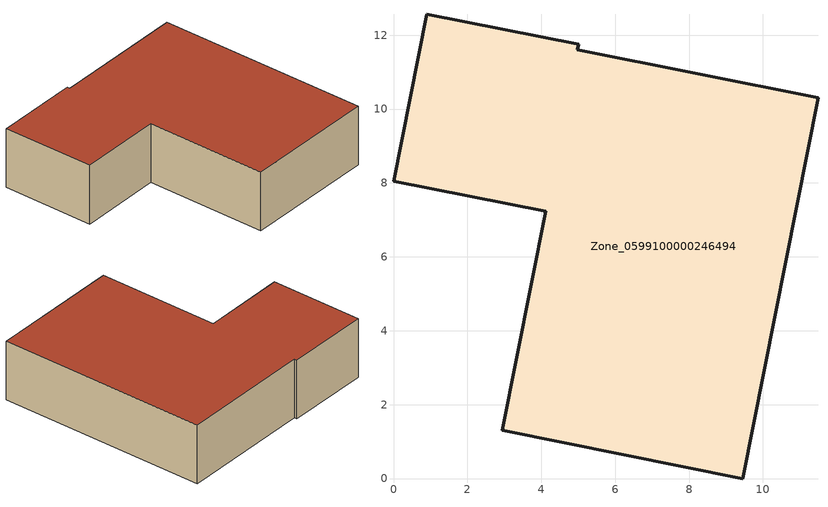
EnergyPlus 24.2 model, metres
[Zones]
Zone_0599100000246494
 floor ground (C_G): 4.12,7.23 0,8.05 0.9,12.56 5.01,11.75 4.98,11.61 11.49,10.31 9.45,0 2.94,1.31 z0
 wall outside (C_F): 5.01,11.75 0.9,12.56 0,8.05 4.12,7.23 2.94,1.31 9.45,0 11.49,10.31 4.98,11.61 5.01,11.75 z0:3
 roof outside (C_R): 2.94,1.31 9.45,0 11.49,10.31 4.98,11.61 5.01,11.75 0.9,12.56 0,8.05 4.12,7.23 z3
[BUILDING]
Pand.0599100000246494: North Axis=0; Terrain=City; Loads Convergence Tolerance Value=0.04; Temperature Convergence Tolerance Value=0.4; Solar Distribution=FullExterior; Maximum Number of Warmup Days=25; Minimum Number of Warmup Days=1
[Site:Location]
Rotterdam.The.Hague.AP_ZH_NLD Design_Conditions: Latitude=51.96; Longitude=4.45; Time Zone=1; Elevation=-4.5
[SITE:GROUNDTEMPERATURE:BUILDINGSURFACE]
18, 18, 18, 18, 18, 18, 18, 18, 18, 18, 18, 18
[MATERIAL] Thermal Absorptance=0.9; Solar Absorptance=0.7; Visible Absorptance=0.7
Name | Roughness | Thickness | Conductivity | Density | Specific Heat
G.TI.1975-1991 | MediumSmooth | 0.15 | 0.288461 | 540 | 1210
F.TI.1975-1991 | Rough | 0.3 | 0.230769 | 1920 | 840
R.TI.1975-1991 | MediumRough | 0.2 | 0.153846 | 1500 | 1000
[CONSTRUCTION]
C_G: G.TI.1975-1991
C_F: F.TI.1975-1991
C_R: R.TI.1975-1991
[ZONE]
Zone_0599100000246494: Type=1; Multiplier=1; Ceiling Height=Autocalculate; Volume=Autocalculate; Floor Area=autocalculate; Part of Total Floor Area=Yes
[ZONEINFILTRATION:DESIGNFLOWRATE]
Infil_Zone_0599100000246494: Zone or ZoneList or Space or SpaceList=Zone_0599100000246494; Schedule=AlwaysOn; Design Flow Rate Calculation Method=Flow/Area; Flow Rate per Floor Area=0.003; Constant Term Coefficient=1; Temperature Term Coefficient=0; Velocity Term Coefficient=0; Velocity Squared Term Coefficient=0
[HVACTEMPLATE:ZONE:IDEALLOADSAIRSYSTEM]
Zone_0599100000246494: Maximum Heating Supply Air Temperature=50; Minimum Cooling Supply Air Temperature=13; Maximum Heating Supply Air Humidity Ratio=0.0156; Minimum Cooling Supply Air Humidity Ratio=0.0077; Heating Limit=NoLimit; Cooling Limit=NoLimit; Dehumidification Control Type=ConstantSensibleHeatRatio; Cooling Sensible Heat Ratio=0.7; Dehumidification Setpoint=60; Humidification Control Type=None; Humidification Setpoint=30; Outdoor Air Method=None; Outdoor Air Flow Rate per Person=0.00944; Outdoor Air Flow Rate per Zone Floor Area=0; Outdoor Air Flow Rate per Zone=0; Demand Controlled Ventilation Type=None; Outdoor Air Economizer Type=NoEconomizer; Heat Recovery Type=None; Sensible Heat Recovery Effectiveness=0.7; Latent Heat Recovery Effectiveness=0.65
[ZONECONTROL:THERMOSTAT]
ThermostatControl_Zone_0599100000246494: Zone or ZoneList=Zone_0599100000246494; Control Type Schedule=DualSetpointControlType; Control 1=Thermostat_Zone_0599100000246494; Temperature Difference Between Cutout And Setpoint=0
[THERMOSTATSETPOINT:DUALSETPOINT]
Thermostat_Zone_0599100000246494: Heating Setpoint Temperature Schedule=HeatingSetpoint_Zone_0599100000246494; Cooling Setpoint Temperature Schedule=CoolingSetpoint_Zone_0599100000246494
[SCHEDULE:COMPACT]
HeatingSetpoint_Zone_0599100000246494: Through: 12/31, For: AllDays, Until: 24:00, 21
CoolingSetpoint_Zone_0599100000246494: Through: 12/31, For: AllDays, Until: 24:00, 24
DualSetpointControlType: Through: 12/31, For: AllDays, Until: 24:00, 4
AlwaysOn: Through: 12/31, For: AllDays, Until: 24:00, 1
